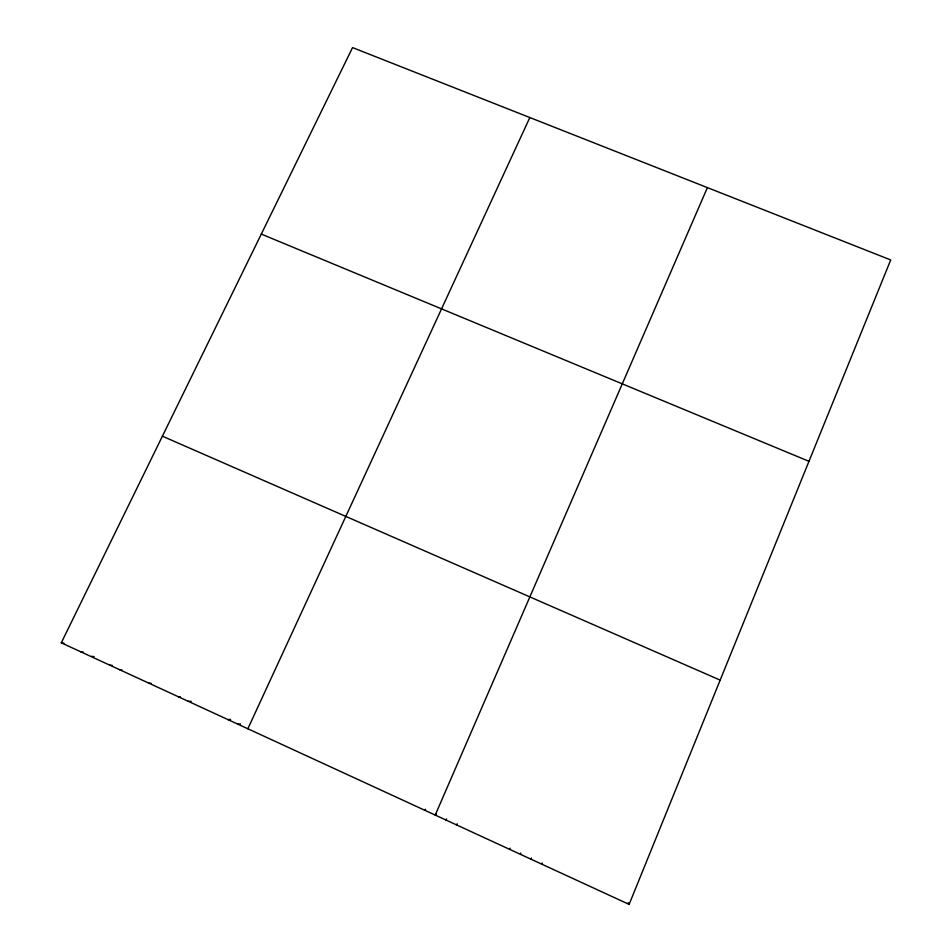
<?xml version="1.0" encoding="UTF-8"?>
<svg xmlns="http://www.w3.org/2000/svg" width="952" height="952" viewBox="0 0 952 952"><rect width="100%" height="100%" fill="white"/><g stroke="black" fill="none" stroke-linecap="round" stroke-linejoin="round"><path stroke-width="1.43" d="M531.335 859.358L531.383 857.99M520.577 854.396L520.72 853.075M509.832 849.446L510.07 848.173M629.129 904.4L890.715 259.944L352.561 47.6L61.285 642.826L629.129 904.4L628.308 902.627M707.407 187.615L435.219 815.079L436.111 814.115M247.853 728.768L529.824 117.548M456.436 824.848L457.138 823.801M445.822 819.958L446.619 818.958M424.651 810.2L425.615 809.283M237.869 724.163L240.428 723.996M227.909 719.581L230.551 719.45M188.246 701.303L191.209 701.338M178.369 696.757L180.404 696.804M148.857 683.167L151.059 683.286M119.512 669.649L121.868 669.839M109.766 665.151L112.169 665.377M91.582 656.333L94.093 656.606M80.623 651.739L83.193 652.037M61.285 642.826L63.962 643.171M261.3 234.085L808.974 461.315M162.399 436.195L720.164 680.121M542.069 862.917L542.116 864.321"/></g></svg>
